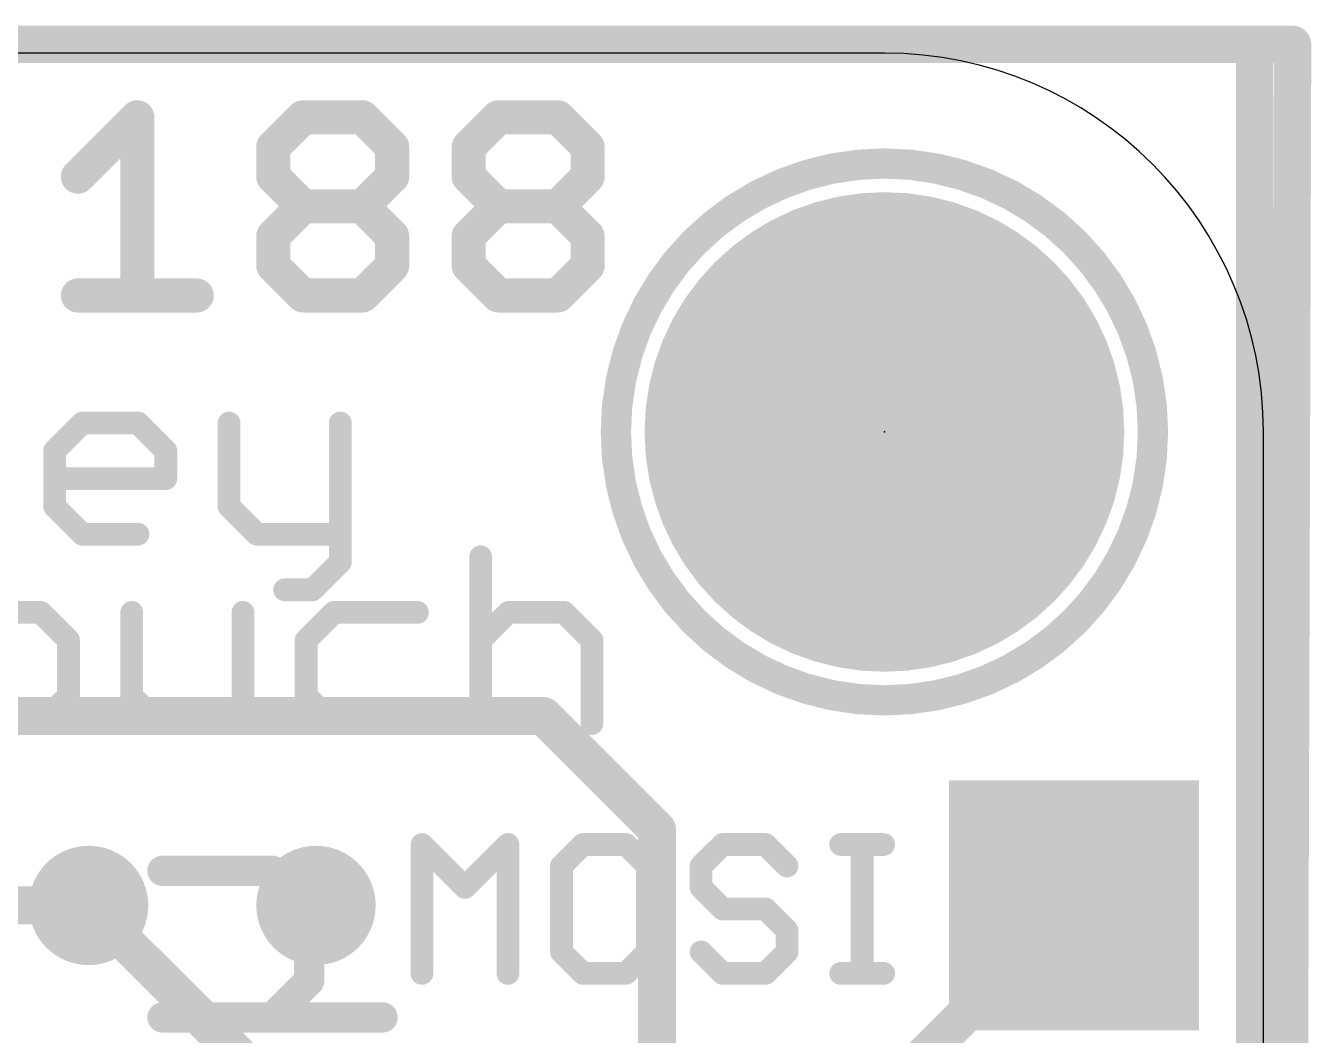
# Model space of a CAD drawing. Extents: x -0.3 to 18.1, y -0.3 to 42.1.
# Drawn here: x 9.48 to 18.1, y 35.32 to 42.09 of the extents above; entities that cross this region are included whole.
import ezdxf

# ---------------------------------------------------------------- set-up
doc = ezdxf.new("R2010")
doc.units = 0
for name, color, linetype in [('1', 12, 'CONTINUOUS'), ('16', 132, 'CONTINUOUS'), ('17', 110, 'CONTINUOUS'), ('18', 110, 'CONTINUOUS'), ('20', 53, 'CONTINUOUS'), ('21', 40, 'CONTINUOUS'), ('22', 6, 'CONTINUOUS'), ('23', 40, 'CONTINUOUS')]:
    doc.layers.add(name, color=color, linetype=linetype)

# ---------------------------------------------------------------- blocks, each defined once
blk = doc.blocks.new('SQUAREP')
blk.add_solid([(-0.5, -0.5), (0.5, -0.5), (-0.5, 0.5), (0.5, 0.5)])
blk = doc.blocks.new('ROUNDP')
at = {"const_width": 0.5}
blk.add_lwpolyline([(0, -0.25, 1), (0, 0.25, 1), (0, -0.25)], format="xyb", dxfattribs=at)
blk = doc.blocks.new('ROUNDV')
at = {"const_width": 0.5}
blk.add_lwpolyline([(0, -0.25, 1), (0, 0.25, 1), (0, -0.25)], format="xyb", dxfattribs=at)

msp = doc.modelspace()

# ---------------------------------------------------------------- linework, layer by layer
at = {"layer": '1'}
for points, const_width in [([(0, 41.969), (17.722, 41.969)], 0.25), ([(17.722, 41.969), (17.722, -0.127)], 0.25), ([(12.954, 37.465), (7.112, 37.465)], 0.254), ([(13.716, 36.703), (12.954, 37.465)], 0.254), ([(13.716, 29.083), (13.716, 36.703)], 0.254), ([(8.716, 36.195), (9.906, 36.195)], 0.254), ([(15.24, 34.925), (16.51, 36.195)], 0.254), ([(16.256, 36.195), (16.51, 36.195)], 0.254)]:
    msp.add_lwpolyline(points, dxfattribs=dict(at, const_width=const_width))
for points, const_width in [([(17.7845, 41.969, 1), (17.6595, 41.969)], 0.125), ([(17.722, 41.9065, 1), (17.722, 42.0315)], 0.125), ([(12.9989, 37.5099, 1), (12.9091, 37.4201)], 0.127), ([(12.954, 37.4015, 1), (12.954, 37.5285)], 0.127), ([(13.7795, 36.703, 1), (13.6525, 36.703)], 0.127), ([(13.6711, 36.6581, 1), (13.7609, 36.7479)], 0.127), ([(9.906, 36.1315, 1), (9.906, 36.2585)], 0.127), ([(16.256, 36.2585, 1), (16.256, 36.1315)], 0.127), ([(16.5549, 36.1501, 1), (16.4651, 36.2399)], 0.127), ([(16.51, 36.1315, 1), (16.51, 36.2585)], 0.127)]:
    msp.add_lwpolyline(points, format="xyb", dxfattribs=dict(at, const_width=const_width))
at = {"layer": '16'}
for points, const_width in [([(0, 41.969), (17.976, 41.969)], 0.25), ([(17.976, 41.969), (17.849, -0.127)], 0.25), ([(9.906, 36.195), (10.922, 35.179)], 0.254)]:
    msp.add_lwpolyline(points, dxfattribs=dict(at, const_width=const_width))
for points, const_width in [([(18.0385, 41.9688, 1), (17.9135, 41.9692)], 0.125), ([(17.976, 41.9065, 1), (17.976, 42.0315)], 0.125), ([(9.9509, 36.2399, 1), (9.8611, 36.1501)], 0.127)]:
    msp.add_lwpolyline(points, format="xyb", dxfattribs=dict(at, const_width=const_width))
at = {"layer": '20'}
for p, q in [((15.24, 41.91), (2.54, 41.91)), ((17.78, 2.54), (17.78, 39.37))]:
    msp.add_line(p, q, dxfattribs=at)
msp.add_arc((15.24, 39.37), 2.54, 0, 90, dxfattribs=at)
at = {"layer": '21'}
for points, const_width in [([(9.8342, 41.0816), (10.2324, 41.4799)], 0.2286), ([(10.2324, 41.4799), (10.2324, 40.2851)], 0.2286), ([(11.1439, 41.2808), (11.343, 41.4799)], 0.2286), ([(11.343, 41.4799), (11.7413, 41.4799)], 0.2286), ([(11.7413, 41.4799), (11.9404, 41.2808)], 0.2286), ([(12.4536, 41.2808), (12.6527, 41.4799)], 0.2286), ([(12.6527, 41.4799), (13.051, 41.4799)], 0.2286), ([(13.051, 41.4799), (13.2502, 41.2808)], 0.2286), ([(11.1439, 41.0816), (11.1439, 41.2808)], 0.2286), ([(11.9404, 41.2808), (11.9404, 41.0816)], 0.2286), ([(12.4536, 41.0816), (12.4536, 41.2808)], 0.2286), ([(13.2502, 41.2808), (13.2502, 41.0816)], 0.2286), ([(11.343, 40.8825), (11.1439, 41.0816)], 0.2286), ([(11.9404, 41.0816), (11.7413, 40.8825)], 0.2286), ([(12.6527, 40.8825), (12.4536, 41.0816)], 0.2286), ([(13.2502, 41.0816), (13.051, 40.8825)], 0.2286), ([(11.1439, 40.6834), (11.343, 40.8825)], 0.2286), ([(11.343, 40.8825), (11.7413, 40.8825)], 0.2286), ([(11.7413, 40.8825), (11.9404, 40.6834)], 0.2286), ([(12.4536, 40.6834), (12.6527, 40.8825)], 0.2286), ([(12.6527, 40.8825), (13.051, 40.8825)], 0.2286), ([(13.051, 40.8825), (13.2502, 40.6834)], 0.2286), ([(11.1439, 40.4842), (11.1439, 40.6834)], 0.2286), ([(11.9404, 40.6834), (11.9404, 40.4842)], 0.2286), ([(12.4536, 40.4842), (12.4536, 40.6834)], 0.2286), ([(13.2502, 40.6834), (13.2502, 40.4842)], 0.2286), ([(11.343, 40.2851), (11.1439, 40.4842)], 0.2286), ([(11.9404, 40.4842), (11.7413, 40.2851)], 0.2286), ([(12.6527, 40.2851), (12.4536, 40.4842)], 0.2286), ([(13.2502, 40.4842), (13.051, 40.2851)], 0.2286), ([(9.8342, 40.2851), (10.6307, 40.2851)], 0.2286), ([(11.7413, 40.2851), (11.343, 40.2851)], 0.2286), ([(13.051, 40.2851), (12.6527, 40.2851)], 0.2286), ([(9.6779, 39.2435), (9.8643, 39.4299)], 0.1524), ([(9.8643, 39.4299), (10.2372, 39.4299)], 0.1524), ([(10.2372, 39.4299), (10.4236, 39.2435)], 0.1524), ([(10.8473, 39.4299), (10.8473, 38.8706)], 0.1524), ([(11.593, 39.4299), (11.593, 38.4978)], 0.1524), ([(9.6779, 38.8706), (9.6779, 39.2435)], 0.1524), ([(10.4236, 39.2435), (10.4236, 39.0571)], 0.1524), ([(10.4236, 39.0571), (9.6779, 39.0571)], 0.1524), ([(9.8643, 38.6842), (9.6779, 38.8706)], 0.1524), ([(10.8473, 38.8706), (11.0337, 38.6842)], 0.1524), ([(10.2372, 38.6842), (9.8643, 38.6842)], 0.1524), ([(11.0337, 38.6842), (11.593, 38.6842)], 0.1524), ([(12.5335, 38.5328), (12.5335, 37.4142)], 0.1524), ([(11.593, 38.4978), (11.4066, 38.3114)], 0.1524), ([(11.4066, 38.3114), (11.2201, 38.3114)], 0.1524), ([(9.5846, 38.1599), (9.2117, 38.1599)], 0.1524), ([(9.771, 37.9735), (9.5846, 38.1599)], 0.1524), ([(10.1947, 38.1599), (10.1947, 37.6006)], 0.1524), ([(10.9404, 37.4142), (10.9404, 38.1599)], 0.1524), ([(11.5505, 38.1599), (11.3641, 37.9735)], 0.1524), ([(12.1098, 38.1599), (11.5505, 38.1599)], 0.1524), ([(12.5335, 37.9735), (12.7199, 38.1599)], 0.1524), ([(12.7199, 38.1599), (13.0928, 38.1599)], 0.1524), ([(13.0928, 38.1599), (13.2792, 37.9735)], 0.1524), ([(9.771, 37.6006), (9.771, 37.9735)], 0.1524), ([(11.3641, 37.9735), (11.3641, 37.6006)], 0.1524), ([(13.2792, 37.9735), (13.2792, 37.4142)], 0.1524), ([(9.5846, 37.4142), (9.771, 37.6006)], 0.1524), ([(10.1947, 37.6006), (10.3811, 37.4142)], 0.1524), ([(11.3641, 37.6006), (11.5505, 37.4142)], 0.1524), ([(9.2117, 37.4142), (9.5846, 37.4142)], 0.1524), ([(10.3811, 37.4142), (10.9404, 37.4142)], 0.1524), ([(11.5505, 37.4142), (12.1098, 37.4142)], 0.1524), ([(12.14, 35.7392), (12.14, 36.6035)], 0.1524), ([(12.14, 36.6035), (12.4281, 36.3154)], 0.1524), ([(12.4281, 36.3154), (12.7162, 36.6035)], 0.1524), ([(12.7162, 36.6035), (12.7162, 35.7392)], 0.1524), ([(13.2195, 36.6035), (13.0755, 36.4595)], 0.1524), ([(13.5076, 36.6035), (13.2195, 36.6035)], 0.1524), ([(13.6517, 36.4595), (13.5076, 36.6035)], 0.1524), ([(14.1551, 36.6035), (14.011, 36.4595)], 0.1524), ([(14.4432, 36.6035), (14.1551, 36.6035)], 0.1524), ([(14.5872, 36.4595), (14.4432, 36.6035)], 0.1524), ([(14.9465, 36.6035), (15.2346, 36.6035)], 0.1524), ([(15.0906, 35.7392), (15.0906, 36.6035)], 0.1524), ([(13.0755, 36.4595), (13.0755, 35.8833)], 0.1524), ([(13.6517, 35.8833), (13.6517, 36.4595)], 0.1524), ([(14.011, 36.4595), (14.011, 36.3154)], 0.1524), ([(14.011, 36.3154), (14.1551, 36.1714)], 0.1524), ([(14.1551, 36.1714), (14.4432, 36.1714)], 0.1524), ([(14.4432, 36.1714), (14.5872, 36.0273)], 0.1524), ([(14.5872, 36.0273), (14.5872, 35.8833)], 0.1524), ([(13.0755, 35.8833), (13.2195, 35.7392)], 0.1524), ([(13.5076, 35.7392), (13.6517, 35.8833)], 0.1524), ([(14.1551, 35.7392), (14.011, 35.8833)], 0.1524), ([(14.5872, 35.8833), (14.4432, 35.7392)], 0.1524), ([(13.2195, 35.7392), (13.5076, 35.7392)], 0.1524), ([(14.4432, 35.7392), (14.1551, 35.7392)], 0.1524), ([(14.9465, 35.7392), (15.2346, 35.7392)], 0.1524)]:
    msp.add_lwpolyline(points, dxfattribs=dict(at, const_width=const_width))
for points, const_width in [([(10.2896, 41.4799, 1), (10.1753, 41.4799)], 0.1143), ([(10.2728, 41.4395, 1), (10.192, 41.5203)], 0.1143), ([(11.343, 41.5371, 1), (11.343, 41.4228)], 0.1143), ([(11.3834, 41.4395, 1), (11.3026, 41.5203)], 0.1143), ([(11.7817, 41.5203, 1), (11.7009, 41.4395)], 0.1143), ([(11.7413, 41.4228, 1), (11.7413, 41.5371)], 0.1143), ([(12.6527, 41.5371, 1), (12.6527, 41.4228)], 0.1143), ([(12.6931, 41.4395, 1), (12.6123, 41.5203)], 0.1143), ([(13.0914, 41.5203, 1), (13.0106, 41.4395)], 0.1143), ([(13.051, 41.4228, 1), (13.051, 41.5371)], 0.1143), ([(11.201, 41.2808, 1), (11.0867, 41.2808)], 0.1143), ([(11.1035, 41.3212, 1), (11.1843, 41.2404)], 0.1143), ([(11.9976, 41.2808, 1), (11.8833, 41.2808)], 0.1143), ([(11.9, 41.2404, 1), (11.9808, 41.3212)], 0.1143), ([(12.5108, 41.2808, 1), (12.3965, 41.2808)], 0.1143), ([(12.4132, 41.3212, 1), (12.494, 41.2404)], 0.1143), ([(13.3073, 41.2808, 1), (13.193, 41.2808)], 0.1143), ([(13.2097, 41.2404, 1), (13.2906, 41.3212)], 0.1143), ([(11.1843, 41.1221, 1), (11.1035, 41.0412)], 0.1143), ([(11.9808, 41.0412, 1), (11.9, 41.1221)], 0.1143), ([(12.494, 41.1221, 1), (12.4132, 41.0412)], 0.1143), ([(13.2906, 41.0412, 1), (13.2097, 41.1221)], 0.1143), ([(15.24, 37.57, 1), (15.24, 41.17, 1), (15.24, 37.57)], 0.2032), ([(9.7937, 41.1221, 1), (9.8746, 41.0412)], 0.1143), ([(11.0867, 41.0816, 1), (11.201, 41.0816)], 0.1143), ([(11.8833, 41.0816, 1), (11.9976, 41.0816)], 0.1143), ([(12.3965, 41.0816, 1), (12.5108, 41.0816)], 0.1143), ([(13.193, 41.0816, 1), (13.3073, 41.0816)], 0.1143), ([(11.343, 40.9397, 1), (11.343, 40.8254)], 0.1143), ([(11.3834, 40.8421, 1), (11.3026, 40.9229)], 0.1143), ([(11.3026, 40.8421, 1), (11.3834, 40.9229)], 0.1143), ([(11.7817, 40.9229, 1), (11.7009, 40.8421)], 0.1143), ([(11.7009, 40.9229, 1), (11.7817, 40.8421)], 0.1143), ([(11.7413, 40.8254, 1), (11.7413, 40.9397)], 0.1143), ([(12.6527, 40.9397, 1), (12.6527, 40.8254)], 0.1143), ([(12.6931, 40.8421, 1), (12.6123, 40.9229)], 0.1143), ([(12.6123, 40.8421, 1), (12.6931, 40.9229)], 0.1143), ([(13.0914, 40.9229, 1), (13.0106, 40.8421)], 0.1143), ([(13.0106, 40.9229, 1), (13.0914, 40.8421)], 0.1143), ([(13.051, 40.8254, 1), (13.051, 40.9397)], 0.1143), ([(11.201, 40.6834, 1), (11.0867, 40.6834)], 0.1143), ([(11.1035, 40.7238, 1), (11.1843, 40.643)], 0.1143), ([(11.9976, 40.6834, 1), (11.8833, 40.6834)], 0.1143), ([(11.9, 40.643, 1), (11.9808, 40.7238)], 0.1143), ([(12.5108, 40.6834, 1), (12.3965, 40.6834)], 0.1143), ([(12.4132, 40.7238, 1), (12.494, 40.643)], 0.1143), ([(13.3073, 40.6834, 1), (13.193, 40.6834)], 0.1143), ([(13.2097, 40.643, 1), (13.2906, 40.7238)], 0.1143), ([(11.1843, 40.5246, 1), (11.1035, 40.4438)], 0.1143), ([(11.9808, 40.4438, 1), (11.9, 40.5246)], 0.1143), ([(12.494, 40.5246, 1), (12.4132, 40.4438)], 0.1143), ([(13.2906, 40.4438, 1), (13.2097, 40.5246)], 0.1143), ([(11.0867, 40.4842, 1), (11.201, 40.4842)], 0.1143), ([(11.8833, 40.4842, 1), (11.9976, 40.4842)], 0.1143), ([(12.3965, 40.4842, 1), (12.5108, 40.4842)], 0.1143), ([(13.193, 40.4842, 1), (13.3073, 40.4842)], 0.1143), ([(9.8342, 40.3422, 1), (9.8342, 40.2279)], 0.1143), ([(10.1753, 40.2851, 1), (10.2896, 40.2851)], 0.1143), ([(10.6307, 40.2279, 1), (10.6307, 40.3422)], 0.1143), ([(11.343, 40.3422, 1), (11.343, 40.2279)], 0.1143), ([(11.3026, 40.2447, 1), (11.3834, 40.3255)], 0.1143), ([(11.7009, 40.3255, 1), (11.7817, 40.2447)], 0.1143), ([(11.7413, 40.2279, 1), (11.7413, 40.3422)], 0.1143), ([(12.6527, 40.3422, 1), (12.6527, 40.2279)], 0.1143), ([(12.6123, 40.2447, 1), (12.6931, 40.3255)], 0.1143), ([(13.0106, 40.3255, 1), (13.0914, 40.2447)], 0.1143), ([(13.051, 40.2279, 1), (13.051, 40.3422)], 0.1143), ([(9.8643, 39.468, 1), (9.8643, 39.3918)], 0.0762), ([(9.8913, 39.403, 1), (9.8374, 39.4568)], 0.0762), ([(10.2641, 39.4568, 1), (10.2102, 39.403)], 0.0762), ([(10.2372, 39.3918, 1), (10.2372, 39.468)], 0.0762), ([(10.8854, 39.4299, 1), (10.8092, 39.4299)], 0.0762), ([(11.6311, 39.4299, 1), (11.5549, 39.4299)], 0.0762), ([(9.716, 39.2435, 1), (9.6398, 39.2435)], 0.0762), ([(9.651, 39.2704, 1), (9.7048, 39.2165)], 0.0762), ([(10.4617, 39.2435, 1), (10.3855, 39.2435)], 0.0762), ([(10.3967, 39.2165, 1), (10.4505, 39.2704)], 0.0762), ([(9.6779, 39.0952, 1), (9.6779, 39.019)], 0.0762), ([(10.4236, 39.019, 1), (10.4236, 39.0952)], 0.0762), ([(10.3855, 39.0571, 1), (10.4617, 39.0571)], 0.0762), ([(9.7048, 38.8976, 1), (9.651, 38.8437)], 0.0762), ([(9.6398, 38.8706, 1), (9.716, 38.8706)], 0.0762), ([(10.8742, 38.8976, 1), (10.8203, 38.8437)], 0.0762), ([(10.8092, 38.8706, 1), (10.8854, 38.8706)], 0.0762), ([(9.8643, 38.7223, 1), (9.8643, 38.6461)], 0.0762), ([(9.8374, 38.6573, 1), (9.8913, 38.7111)], 0.0762), ([(10.2372, 38.6461, 1), (10.2372, 38.7223)], 0.0762), ([(11.0337, 38.7223, 1), (11.0337, 38.6461)], 0.0762), ([(11.0068, 38.6573, 1), (11.0607, 38.7111)], 0.0762), ([(11.593, 38.6461, 1), (11.593, 38.7223)], 0.0762), ([(12.5716, 38.5328, 1), (12.4954, 38.5328)], 0.0762), ([(11.5549, 38.4978, 1), (11.6311, 38.4978)], 0.0762), ([(11.6199, 38.4708, 1), (11.5661, 38.5247)], 0.0762), ([(11.2201, 38.3495, 1), (11.2201, 38.2733)], 0.0762), ([(11.3796, 38.3383, 1), (11.4335, 38.2844)], 0.0762), ([(11.4066, 38.2733, 1), (11.4066, 38.3495)], 0.0762), ([(9.6115, 38.1868, 1), (9.5576, 38.133)], 0.0762), ([(9.5846, 38.1218, 1), (9.5846, 38.198)], 0.0762), ([(10.2328, 38.1599, 1), (10.1566, 38.1599)], 0.0762), ([(10.9785, 38.1599, 1), (10.9023, 38.1599)], 0.0762), ([(11.5505, 38.198, 1), (11.5505, 38.1218)], 0.0762), ([(11.5775, 38.133, 1), (11.5236, 38.1868)], 0.0762), ([(12.1098, 38.1218, 1), (12.1098, 38.198)], 0.0762), ([(12.7199, 38.198, 1), (12.7199, 38.1218)], 0.0762), ([(12.7468, 38.133, 1), (12.693, 38.1868)], 0.0762), ([(13.1197, 38.1868, 1), (13.0658, 38.133)], 0.0762), ([(13.0928, 38.1218, 1), (13.0928, 38.198)], 0.0762), ([(9.8091, 37.9735, 1), (9.7329, 37.9735)], 0.0762), ([(9.7441, 37.9465, 1), (9.7979, 38.0004)], 0.0762), ([(11.3371, 38.0004, 1), (11.391, 37.9465)], 0.0762), ([(11.4022, 37.9735, 1), (11.326, 37.9735)], 0.0762), ([(12.5065, 38.0004, 1), (12.5604, 37.9465)], 0.0762), ([(13.3173, 37.9735, 1), (13.2411, 37.9735)], 0.0762), ([(13.2522, 37.9465, 1), (13.3061, 38.0004)], 0.0762), ([(9.7979, 37.5737, 1), (9.7441, 37.6276)], 0.0762), ([(10.2216, 37.6276, 1), (10.1677, 37.5737)], 0.0762), ([(11.391, 37.6276, 1), (11.3371, 37.5737)], 0.0762), ([(9.7329, 37.6006, 1), (9.8091, 37.6006)], 0.0762), ([(10.1566, 37.6006, 1), (10.2328, 37.6006)], 0.0762), ([(11.326, 37.6006, 1), (11.4022, 37.6006)], 0.0762), ([(9.5846, 37.3761, 1), (9.5846, 37.4523)], 0.0762), ([(10.3811, 37.4523, 1), (10.3811, 37.3761)], 0.0762), ([(10.9404, 37.3761, 1), (10.9404, 37.4523)], 0.0762), ([(11.5505, 37.4523, 1), (11.5505, 37.3761)], 0.0762), ([(12.1098, 37.3761, 1), (12.1098, 37.4523)], 0.0762), ([(9.5576, 37.4411, 1), (9.6115, 37.3873)], 0.0762), ([(10.3542, 37.3873, 1), (10.4081, 37.4411)], 0.0762), ([(10.9023, 37.4142, 1), (10.9785, 37.4142)], 0.0762), ([(11.5236, 37.3873, 1), (11.5775, 37.4411)], 0.0762), ([(12.4954, 37.4142, 1), (12.5716, 37.4142)], 0.0762), ([(13.2411, 37.4142, 1), (13.3173, 37.4142)], 0.0762), ([(12.1669, 36.6305, 1), (12.113, 36.5766)], 0.0762), ([(12.1781, 36.6035, 1), (12.1019, 36.6035)], 0.0762), ([(12.7543, 36.6035, 1), (12.6781, 36.6035)], 0.0762), ([(12.7431, 36.5766, 1), (12.6892, 36.6305)], 0.0762), ([(13.2195, 36.6416, 1), (13.2195, 36.5654)], 0.0762), ([(13.2465, 36.5766, 1), (13.1926, 36.6305)], 0.0762), ([(13.5346, 36.6305, 1), (13.4807, 36.5766)], 0.0762), ([(13.5076, 36.5654, 1), (13.5076, 36.6416)], 0.0762), ([(14.1551, 36.6416, 1), (14.1551, 36.5654)], 0.0762), ([(14.182, 36.5766, 1), (14.1281, 36.6305)], 0.0762), ([(14.4701, 36.6305, 1), (14.4162, 36.5766)], 0.0762), ([(14.4432, 36.5654, 1), (14.4432, 36.6416)], 0.0762), ([(14.9465, 36.6416, 1), (14.9465, 36.5654)], 0.0762), ([(15.1287, 36.6035, 1), (15.0525, 36.6035)], 0.0762), ([(15.2346, 36.5654, 1), (15.2346, 36.6416)], 0.0762), ([(13.1136, 36.4595, 1), (13.0374, 36.4595)], 0.0762), ([(13.6898, 36.4595, 1), (13.6136, 36.4595)], 0.0762), ([(14.0491, 36.4595, 1), (13.9729, 36.4595)], 0.0762), ([(13.0485, 36.4864, 1), (13.1024, 36.4325)], 0.0762), ([(13.6248, 36.4325, 1), (13.6786, 36.4864)], 0.0762), ([(13.9841, 36.4864, 1), (14.0379, 36.4325)], 0.0762), ([(14.5603, 36.4325, 1), (14.6142, 36.4864)], 0.0762), ([(12.4011, 36.3424, 1), (12.455, 36.2885)], 0.0762), ([(12.4011, 36.2885, 1), (12.455, 36.3424)], 0.0762), ([(14.0379, 36.3424, 1), (13.9841, 36.2885)], 0.0762), ([(13.9729, 36.3154, 1), (14.0491, 36.3154)], 0.0762), ([(14.1551, 36.2095, 1), (14.1551, 36.1333)], 0.0762), ([(14.1281, 36.1444, 1), (14.182, 36.1983)], 0.0762), ([(14.4701, 36.1983, 1), (14.4162, 36.1444)], 0.0762), ([(14.4432, 36.1333, 1), (14.4432, 36.2095)], 0.0762), ([(14.6253, 36.0273, 1), (14.5491, 36.0273)], 0.0762), ([(14.5603, 36.0004, 1), (14.6142, 36.0543)], 0.0762), ([(13.1024, 35.9102, 1), (13.0485, 35.8563)], 0.0762), ([(13.6786, 35.8563, 1), (13.6248, 35.9102)], 0.0762), ([(14.0379, 35.9102, 1), (13.9841, 35.8563)], 0.0762), ([(14.6142, 35.8563, 1), (14.5603, 35.9102)], 0.0762), ([(13.0374, 35.8833, 1), (13.1136, 35.8833)], 0.0762), ([(13.6136, 35.8833, 1), (13.6898, 35.8833)], 0.0762), ([(14.5491, 35.8833, 1), (14.6253, 35.8833)], 0.0762), ([(12.1019, 35.7392, 1), (12.1781, 35.7392)], 0.0762), ([(12.6781, 35.7392, 1), (12.7543, 35.7392)], 0.0762), ([(13.2195, 35.7773, 1), (13.2195, 35.7011)], 0.0762), ([(13.1926, 35.7123, 1), (13.2465, 35.7661)], 0.0762), ([(13.4807, 35.7661, 1), (13.5346, 35.7123)], 0.0762), ([(13.5076, 35.7011, 1), (13.5076, 35.7773)], 0.0762), ([(14.1551, 35.7773, 1), (14.1551, 35.7011)], 0.0762), ([(14.1281, 35.7123, 1), (14.182, 35.7661)], 0.0762), ([(14.4162, 35.7661, 1), (14.4701, 35.7123)], 0.0762), ([(14.4432, 35.7011, 1), (14.4432, 35.7773)], 0.0762), ([(14.9465, 35.7773, 1), (14.9465, 35.7011)], 0.0762), ([(15.0525, 35.7392, 1), (15.1287, 35.7392)], 0.0762), ([(15.2346, 35.7011, 1), (15.2346, 35.7773)], 0.0762)]:
    msp.add_lwpolyline(points, format="xyb", dxfattribs=dict(at, const_width=const_width))
at = {"layer": '22', "const_width": 0.2032}
for points in [[(11.1385, 36.4269), (10.4013, 36.4269)], [(11.3843, 36.1812), (11.1385, 36.4269)], [(11.3843, 35.6897), (11.3843, 36.1812)], [(11.1385, 35.444), (11.3843, 35.6897)], [(11.8758, 35.444), (10.4013, 35.444)]]:
    msp.add_lwpolyline(points, dxfattribs=at)
at = {"layer": '22', "const_width": 0.1016}
for points in [[(10.4013, 36.4777, 1), (10.4013, 36.3761)], [(11.1744, 36.4629, 1), (11.1026, 36.391)], [(11.1385, 36.3761, 1), (11.1385, 36.4777)], [(11.4351, 36.1812, 1), (11.3335, 36.1812)], [(11.3484, 36.1453, 1), (11.4202, 36.2171)], [(11.4202, 35.6538, 1), (11.3484, 35.7256)], [(11.3335, 35.6897, 1), (11.4351, 35.6897)], [(10.4013, 35.4948, 1), (10.4013, 35.3932)], [(11.1026, 35.4799, 1), (11.1744, 35.408)], [(11.8758, 35.3932, 1), (11.8758, 35.4948)]]:
    msp.add_lwpolyline(points, format="xyb", dxfattribs=at)
at = {"layer": '23'}
msp.add_point((15.24, 39.37), dxfattribs=at)

# ---------------------------------------------------------------- block references
at = {"layer": '17'}
for name, p, xscale, yscale in [('ROUNDP', (15.24, 39.37), 3.216, 3.216), ('ROUNDP', (15.24, 39.37), 3.216, 3.216), ('SQUAREP', (16.51, 36.195), 1.6764, 1.6764), ('SQUAREP', (16.51, 36.195), 1.6764, 1.6764)]:
    msp.add_blockref(name, p, dxfattribs=dict(at, xscale=xscale, yscale=yscale))
at = {"layer": '18', "xscale": 0.8001, "yscale": 0.8001}
for p in [(9.906, 36.195), (9.906, 36.195), (11.43, 36.195), (11.43, 36.195)]:
    msp.add_blockref('ROUNDV', p, dxfattribs=at)

doc.saveas('drawing.dxf')
